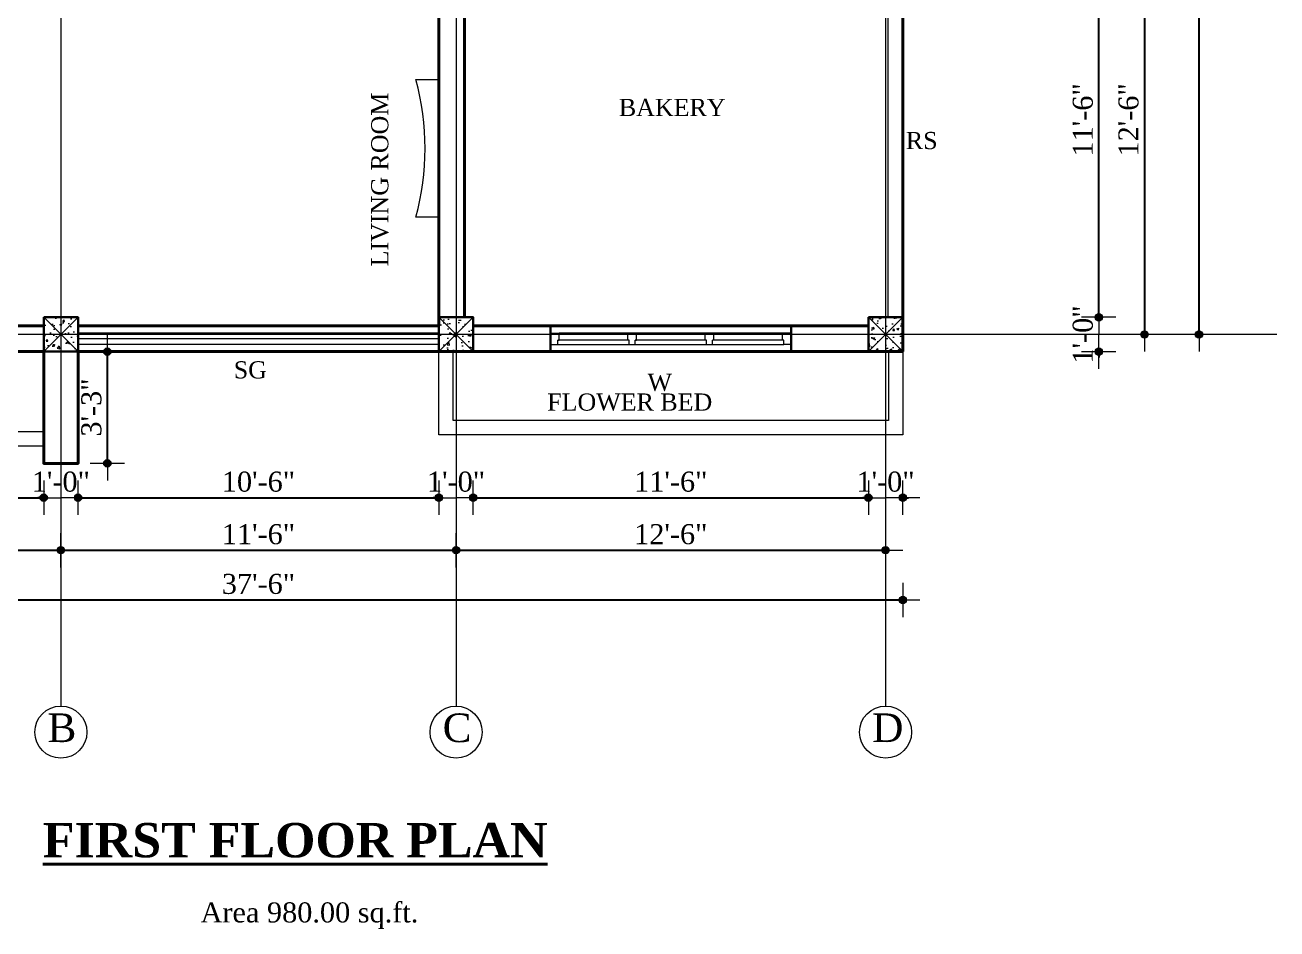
# Model space of a CAD drawing. Header units: inches. Extents: x 897 to 49934, y -34925 to -18564.
# Drawn here: x 2748.8 to 3186, y -23314.4 to -22998.7 of the extents above; entities that cross this region are included whole.
import ezdxf

# ---------------------------------------------------------------- set-up
doc = ezdxf.new("R2010")
doc.units = ezdxf.units.IN
doc.header["$LTSCALE"] = 35
doc.header["$MEASUREMENT"] = 0
doc.header["$PDMODE"] = 34
for name, color, linetype, lineweight in [('SES- Door&Window', 21, 'Continuous', 15), ('SES-DIMENSION', 142, 'Continuous', 13), ('SES-Furniture', 45, 'Continuous', 5), ('SES-HACTH', 8, 'Continuous', 13), ('SES-REBARS', 1, 'Continuous', 40), ('SES-Set Back Line', 2, 'Continuous', 15), ('SES-Staircase', 134, 'Continuous', 13), ('SES-TEXT', 3, 'Continuous', 20), ('SES-TitleText', 7, 'Continuous', 40), ('SES-Wall Plan', 6, 'Continuous', 30)]:
    doc.layers.add(name, color=color, linetype=linetype, lineweight=lineweight)
doc.styles.add('7 INCH', font='times.ttf', dxfattribs={"height": 7})
doc.styles.add('SES-ARAIL', font='times.ttf', dxfattribs={"height": 6})
doc.styles.add('SES-Title Text', font='times.ttf', dxfattribs={"height": 10})
doc.linetypes.add('ZIGZAG', pattern='A,0.0001,-0.2,[131,ltypeshp.shx,S=0.2,R=0,X=-0.2,Y=0],-0.4,[131,ltypeshp.shx,S=0.2,R=180,X=0.2,Y=0],-0.2', length=0.8001)
doc.dimstyles.new('7 INCH', dxfattribs={"dimscale": 0, "dimtxt": 7, "dimasz": 1, "dimexe": 2, "dimexo": 9, "dimgap": 2, "dimtad": 1, "dimdec": 0, "dimzin": 3, "dimdsep": 46, "dimlunit": 4, "dimtxsty": '7 INCH', "dimblk": 'DIM', "dimcen": 3, "dimdle": 3, "dimse1": 1, "dimse2": 1, "dimclrd": 256, "dimclre": 256, "dimclrt": 7, "dimadec": 1, "dimazin": 2, "dimtfac": 1, "dimtdec": 0, "dimtix": 1, "dimtofl": 0, "dimtmove": 2, "dimatfit": 3, "dimldrblk": 'ARW', "dimfxl": 2, "dimfrac": 2, "dimtolj": 2, "dimtzin": 0, "dimarcsym": 0})

# ---------------------------------------------------------------- blocks, each defined once
blk = doc.blocks.new('c11')
at = {"layer": 'SES-HACTH', "linetype": 'ByBlock'}
h = blk.add_hatch(dxfattribs=at)
h.set_pattern_fill('AR-CONC', color=256)
h.set_pattern_definition([(50, (-20422.33, 19414.4167), (7.1726018, -0.6275213), [0.75, -8.25]), (355, (-20422.33, 19414.417), (-1.3875133, 7.5219213), [0.6, -6.6]), (100.451444, (-20421.732, 19414.3644), (5.7850885, 6.8943999), [0.637402, -7.0114211]), (46.1842, (-20422.33, 19416.417), (10.6724133, -1.6551928), [1.125, -12.375]), (96.635635, (-20421.441, 19416.279), (9.3466195, 9.741186), [0.9561034, -10.5171376]), (351.184164, (-20422.33, 19416.417), (9.3466195, 9.741186), [0.9, -9.9]), (21, (-20421.33, 19415.9167), (5.9690705, -4.0261889), [0.75, -8.25]), (326, (-20421.33, 19415.917), (2.4331533, 7.2515005), [0.6, -6.6]), (71.451445, (-20420.8325, 19415.581), (8.4022238, 3.2253115), [0.6374019, -7.0114211]), (37.5, (-20422.33, 19414.4167), (0.12159855, 3.32893854), [0, -6.52, 0, -6.7, 0, -6.625]), (7.5, (-20422.33, 19414.4167), (2.63069537, 3.9441171), [0, -3.82, 0, -6.37, 0, -2.525]), (327.5, (-20424.56, 19414.4167), (5.33822436, -0.22554872), [0, -2.5, 0, -7.8, 0, -10.35]), (317.5, (-20425.56, 19414.4167), (5.8318617, 1.0010498), [0, -3.25, 0, -5.18, 0, -7.35])])
h.paths.add_polyline_path([(-6, 6), (-6, -6), (6, -6), (6, 6)])
for p, q in [((-6, 6), (6, -6)), ((6, 6), (-6, -6))]:
    blk.add_line(p, q, dxfattribs=at)
at = {"layer": 'SES-Wall Plan', "linetype": 'ByBlock'}
blk.add_lwpolyline([(-6, 6), (6, 6), (6, -6), (-6, -6)], close=True, dxfattribs=at)
blk = doc.blocks.new('6H')
at = {"layer": 'SES- Door&Window'}
for p, q in [((-78, -2.5), (-75.5, -2.5)), ((-75.5, -2.5), (3.5, -2.5)), ((-75.5, -2.5), (-75.5, -4)), ((-75.5, -4), (-75, -4)), ((-50.5, -4), (-75.5, -4)), ((-75, -4), (-75, -6.5)), ((-51, -4), (-51, -6.5)), ((-50.5, -2.5), (-50.5, -4)), ((-48.5, -2.5), (-48.5, -4)), ((-48.5, -4), (-48, -4)), ((-23.5, -4), (-48.5, -4)), ((-48, -4), (-48, -6.5)), ((-24, -4), (-24, -6.5)), ((-23.5, -4), (-24, -4)), ((-23.5, -2.5), (-23.5, -4)), ((-21.5, -2.5), (-21.5, -4)), ((3, -4), (-21.5, -4)), ((-21, -4), (-21, -6.5)), ((3, -4), (3, -6.5)), ((3.5, -4), (3, -4)), ((6, -2.5), (3.5, -2.5)), ((3.5, -2.5), (3.5, -4)), ((-78, -6.5), (-75, -6.5)), ((3, -6.5), (-75, -6.5)), ((6, -6.5), (3, -6.5))]:
    blk.add_line(p, q, dxfattribs=at)
at = {"layer": 'SES-Wall Plan'}
for p, q in [((-78, -9), (-78, 0)), ((-78, -9), (-78, 0)), ((6, -9), (6, 0))]:
    blk.add_line(p, q, dxfattribs=at)
blk.add_lwpolyline([(6, 0), (-78, 0), (-78, -9), (6, -9)], close=True, dxfattribs=at)
blk = doc.blocks.new('DIM')
at = {"layer": 'SES-DIMENSION'}
h = blk.add_hatch(color=256, dxfattribs=at)
h.paths.add_polyline_path([(0, 1.28), (0, 0), (1.28, 0, 0.414214)])
h.paths.add_polyline_path([(1.28, 0), (0, 0), (0, -1.28, 0.414214)])
h.paths.add_polyline_path([(0, 0), (-1.28, 0, 0.414214), (0, -1.28)])
h.paths.add_polyline_path([(0, 1.28, 0.414214), (-1.28, 0), (0, 0)])
for p, q in [((0, 6), (0, -6)), ((-6, 0), (6, 0))]:
    blk.add_line(p, q, dxfattribs=at)
blk.add_circle((0, 0), 1.28, dxfattribs=at)
blk = doc.blocks.new('*D1366')
at = {"layer": 'Defpoints', "color": 0, "linetype": 'ByBlock', "transparency": 16777216}
for p in [(2617.34, -23112.8), (2755.34, -23112.8), (2755.34, -23163.8)]:
    blk.add_point(p, dxfattribs=at)
at = {"layer": 'SES-DIMENSION', "linetype": 'ByBlock', "lineweight": -2, "transparency": 16777216}
blk.add_line((2618.34, -23163.8), (2754.34, -23163.8), dxfattribs=at)
at = {"layer": 'SES-DIMENSION', "linetype": 'ByBlock', "lineweight": -2, "transparency": 16777216, "rotation": 180}
blk.add_blockref('DIM', (2617.34, -23163.8), dxfattribs=at)
at = {"layer": 'SES-DIMENSION', "linetype": 'ByBlock', "lineweight": -2, "transparency": 16777216}
blk.add_blockref('DIM', (2755.34, -23163.8), dxfattribs=at)
at = {"layer": 'SES-DIMENSION', "color": 7, "linetype": 'ByBlock', "transparency": 16777216, "insert": (2686.34, -23158.24), "char_height": 7, "attachment_point": 5, "style": '7 INCH'}
blk.add_mtext('\\A2;11\'-6"', dxfattribs=at)
blk = doc.blocks.new('ARW')
at = {"layer": 'SES-DIMENSION'}
blk.add_lwpolyline([(10, 0, 0, 6, 0), (0, 0, 0, 0, 0), (10, 0, 0, 0, 0)], format="xyseb", dxfattribs=at)
blk = doc.blocks.new('*D1367')
at = {"layer": 'Defpoints', "color": 0, "linetype": 'ByBlock', "transparency": 16777216}
for p in [(2755.34, -23112.8), (2767.34, -23112.8), (2767.34, -23163.8)]:
    blk.add_point(p, dxfattribs=at)
at = {"layer": 'SES-DIMENSION', "linetype": 'ByBlock', "lineweight": -2, "transparency": 16777216}
for p, q in [((2754.34, -23163.8), (2753.34, -23163.8)), ((2768.34, -23163.8), (2769.34, -23163.8))]:
    blk.add_line(p, q, dxfattribs=at)
blk.add_blockref('DIM', (2755.34, -23163.8), dxfattribs=at)
at = {"layer": 'SES-DIMENSION', "linetype": 'ByBlock', "lineweight": -2, "transparency": 16777216, "rotation": 180}
blk.add_blockref('DIM', (2767.34, -23163.8), dxfattribs=at)
at = {"layer": 'SES-DIMENSION', "color": 7, "linetype": 'ByBlock', "transparency": 16777216, "insert": (2761.34, -23158.24), "char_height": 7, "attachment_point": 5, "style": '7 INCH'}
blk.add_mtext('\\A2;1\'-0"', dxfattribs=at)
blk = doc.blocks.new('*D1368')
at = {"layer": 'Defpoints', "color": 0, "linetype": 'ByBlock', "transparency": 16777216}
for p in [(2893.34, -23109.8), (2767.34, -23112.8), (2893.34, -23163.8)]:
    blk.add_point(p, dxfattribs=at)
at = {"layer": 'SES-DIMENSION', "linetype": 'ByBlock', "lineweight": -2, "transparency": 16777216}
blk.add_line((2768.34, -23163.8), (2892.34, -23163.8), dxfattribs=at)
at = {"layer": 'SES-DIMENSION', "linetype": 'ByBlock', "lineweight": -2, "transparency": 16777216, "rotation": 180}
blk.add_blockref('DIM', (2767.34, -23163.8), dxfattribs=at)
at = {"layer": 'SES-DIMENSION', "linetype": 'ByBlock', "lineweight": -2, "transparency": 16777216}
blk.add_blockref('DIM', (2893.34, -23163.8), dxfattribs=at)
at = {"layer": 'SES-DIMENSION', "color": 7, "linetype": 'ByBlock', "transparency": 16777216, "insert": (2830.34, -23158.24), "char_height": 7, "attachment_point": 5, "style": '7 INCH'}
blk.add_mtext('\\A2;10\'-6"', dxfattribs=at)
blk = doc.blocks.new('*D1369')
at = {"layer": 'Defpoints', "color": 0, "linetype": 'ByBlock', "transparency": 16777216}
for p in [(2893.34, -23109.8), (2905.34, -23112.8), (2905.34, -23163.8)]:
    blk.add_point(p, dxfattribs=at)
at = {"layer": 'SES-DIMENSION', "linetype": 'ByBlock', "lineweight": -2, "transparency": 16777216}
for p, q in [((2892.34, -23163.8), (2891.34, -23163.8)), ((2906.34, -23163.8), (2907.34, -23163.8))]:
    blk.add_line(p, q, dxfattribs=at)
blk.add_blockref('DIM', (2893.34, -23163.8), dxfattribs=at)
at = {"layer": 'SES-DIMENSION', "linetype": 'ByBlock', "lineweight": -2, "transparency": 16777216, "rotation": 180}
blk.add_blockref('DIM', (2905.34, -23163.8), dxfattribs=at)
at = {"layer": 'SES-DIMENSION', "color": 7, "linetype": 'ByBlock', "transparency": 16777216, "insert": (2899.34, -23158.24), "char_height": 7, "attachment_point": 5, "style": '7 INCH'}
blk.add_mtext('\\A2;1\'-0"', dxfattribs=at)
blk = doc.blocks.new('*D1370')
at = {"layer": 'Defpoints', "color": 0, "linetype": 'ByBlock', "transparency": 16777216}
for p in [(2905.34, -23112.8), (3043.34, -23112.8), (3043.34, -23163.8)]:
    blk.add_point(p, dxfattribs=at)
at = {"layer": 'SES-DIMENSION', "linetype": 'ByBlock', "lineweight": -2, "transparency": 16777216}
blk.add_line((2906.34, -23163.8), (3042.34, -23163.8), dxfattribs=at)
at = {"layer": 'SES-DIMENSION', "linetype": 'ByBlock', "lineweight": -2, "transparency": 16777216, "rotation": 180}
blk.add_blockref('DIM', (2905.34, -23163.8), dxfattribs=at)
at = {"layer": 'SES-DIMENSION', "linetype": 'ByBlock', "lineweight": -2, "transparency": 16777216}
blk.add_blockref('DIM', (3043.34, -23163.8), dxfattribs=at)
at = {"layer": 'SES-DIMENSION', "color": 7, "linetype": 'ByBlock', "transparency": 16777216, "insert": (2974.34, -23158.24), "char_height": 7, "attachment_point": 5, "style": '7 INCH'}
blk.add_mtext('\\A2;11\'-6"', dxfattribs=at)
blk = doc.blocks.new('*D1331')
at = {"layer": 'Defpoints', "color": 0, "linetype": 'ByBlock', "transparency": 16777216}
for p in [(3043.34, -23112.8), (3055.34, -23112.8), (3055.34, -23163.8)]:
    blk.add_point(p, dxfattribs=at)
at = {"layer": 'SES-DIMENSION', "linetype": 'ByBlock', "lineweight": -2, "transparency": 16777216}
for p, q in [((3042.34, -23163.8), (3041.34, -23163.8)), ((3056.34, -23163.8), (3057.34, -23163.8))]:
    blk.add_line(p, q, dxfattribs=at)
blk.add_blockref('DIM', (3043.34, -23163.8), dxfattribs=at)
at = {"layer": 'SES-DIMENSION', "linetype": 'ByBlock', "lineweight": -2, "transparency": 16777216, "rotation": 180}
blk.add_blockref('DIM', (3055.34, -23163.8), dxfattribs=at)
at = {"layer": 'SES-DIMENSION', "color": 7, "linetype": 'ByBlock', "transparency": 16777216, "insert": (3049.34, -23158.24), "char_height": 7, "attachment_point": 5, "style": '7 INCH'}
blk.add_mtext('\\A2;1\'-0"', dxfattribs=at)
blk = doc.blocks.new('*D1332')
at = {"layer": 'Defpoints', "color": 0, "linetype": 'ByBlock', "transparency": 16777216}
for p in [(2611.34, -23112.8), (2761.34, -23112.8), (2761.34, -23182.14)]:
    blk.add_point(p, dxfattribs=at)
at = {"layer": 'SES-DIMENSION', "linetype": 'ByBlock', "lineweight": -2, "transparency": 16777216}
blk.add_line((2612.34, -23182.14), (2760.34, -23182.14), dxfattribs=at)
at = {"layer": 'SES-DIMENSION', "linetype": 'ByBlock', "lineweight": -2, "transparency": 16777216, "rotation": 180}
blk.add_blockref('DIM', (2611.34, -23182.14), dxfattribs=at)
at = {"layer": 'SES-DIMENSION', "linetype": 'ByBlock', "lineweight": -2, "transparency": 16777216}
blk.add_blockref('DIM', (2761.34, -23182.14), dxfattribs=at)
at = {"layer": 'SES-DIMENSION', "color": 7, "linetype": 'ByBlock', "transparency": 16777216, "insert": (2686.34, -23176.58), "char_height": 7, "attachment_point": 5, "style": '7 INCH'}
blk.add_mtext('\\A2;12\'-6"', dxfattribs=at)
blk = doc.blocks.new('*D1333')
at = {"layer": 'Defpoints', "color": 0, "linetype": 'ByBlock', "transparency": 16777216}
for p in [(2761.34, -23112.8), (2899.34, -23112.8), (2899.34, -23182.14)]:
    blk.add_point(p, dxfattribs=at)
at = {"layer": 'SES-DIMENSION', "linetype": 'ByBlock', "lineweight": -2, "transparency": 16777216}
blk.add_line((2762.34, -23182.14), (2898.34, -23182.14), dxfattribs=at)
at = {"layer": 'SES-DIMENSION', "linetype": 'ByBlock', "lineweight": -2, "transparency": 16777216, "rotation": 180}
blk.add_blockref('DIM', (2761.34, -23182.14), dxfattribs=at)
at = {"layer": 'SES-DIMENSION', "linetype": 'ByBlock', "lineweight": -2, "transparency": 16777216}
blk.add_blockref('DIM', (2899.34, -23182.14), dxfattribs=at)
at = {"layer": 'SES-DIMENSION', "color": 7, "linetype": 'ByBlock', "transparency": 16777216, "insert": (2830.34, -23176.58), "char_height": 7, "attachment_point": 5, "style": '7 INCH'}
blk.add_mtext('\\A2;11\'-6"', dxfattribs=at)
blk = doc.blocks.new('*D1334')
at = {"layer": 'Defpoints', "color": 0, "linetype": 'ByBlock', "transparency": 16777216}
for p in [(2899.34, -23112.8), (3049.34, -23112.8), (3049.34, -23182.14)]:
    blk.add_point(p, dxfattribs=at)
at = {"layer": 'SES-DIMENSION', "linetype": 'ByBlock', "lineweight": -2, "transparency": 16777216}
blk.add_line((2900.34, -23182.14), (3048.34, -23182.14), dxfattribs=at)
at = {"layer": 'SES-DIMENSION', "linetype": 'ByBlock', "lineweight": -2, "transparency": 16777216, "rotation": 180}
blk.add_blockref('DIM', (2899.34, -23182.14), dxfattribs=at)
at = {"layer": 'SES-DIMENSION', "linetype": 'ByBlock', "lineweight": -2, "transparency": 16777216}
blk.add_blockref('DIM', (3049.34, -23182.14), dxfattribs=at)
at = {"layer": 'SES-DIMENSION', "color": 7, "linetype": 'ByBlock', "transparency": 16777216, "insert": (2974.34, -23176.58), "char_height": 7, "attachment_point": 5, "style": '7 INCH'}
blk.add_mtext('\\A2;12\'-6"', dxfattribs=at)
blk = doc.blocks.new('*D1335')
at = {"layer": 'Defpoints', "color": 0, "linetype": 'ByBlock', "transparency": 16777216}
for p in [(2605.34, -23112.8), (3055.34, -23112.8), (3055.34, -23199.51)]:
    blk.add_point(p, dxfattribs=at)
at = {"layer": 'SES-DIMENSION', "linetype": 'ByBlock', "lineweight": -2, "transparency": 16777216}
blk.add_line((2606.34, -23199.51), (3054.34, -23199.51), dxfattribs=at)
at = {"layer": 'SES-DIMENSION', "linetype": 'ByBlock', "lineweight": -2, "transparency": 16777216, "rotation": 180}
blk.add_blockref('DIM', (2605.34, -23199.51), dxfattribs=at)
at = {"layer": 'SES-DIMENSION', "linetype": 'ByBlock', "lineweight": -2, "transparency": 16777216}
blk.add_blockref('DIM', (3055.34, -23199.51), dxfattribs=at)
at = {"layer": 'SES-DIMENSION', "color": 7, "linetype": 'ByBlock', "transparency": 16777216, "insert": (2830.34, -23193.94), "char_height": 7, "attachment_point": 5, "style": '7 INCH'}
blk.add_mtext('\\A2;37\'-6"', dxfattribs=at)
blk = doc.blocks.new('*D1355')
at = {"layer": 'Defpoints', "color": 0, "linetype": 'ByBlock', "transparency": 16777216}
for p in [(3055.34, -23100.8), (3123.8, -23100.8), (3055.34, -23112.8)]:
    blk.add_point(p, dxfattribs=at)
at = {"layer": 'SES-DIMENSION', "linetype": 'ByBlock', "lineweight": -2, "transparency": 16777216}
for p, q in [((3123.8, -23099.8), (3123.8, -23098.8)), ((3123.8, -23113.8), (3123.8, -23114.8))]:
    blk.add_line(p, q, dxfattribs=at)
for p, rotation in [((3123.8, -23100.8), 270), ((3123.8, -23112.8), 90)]:
    blk.add_blockref('DIM', p, dxfattribs=dict(at, rotation=rotation))
at = {"layer": 'SES-DIMENSION', "color": 7, "linetype": 'ByBlock', "transparency": 16777216, "insert": (3118.24, -23106.8), "char_height": 7, "attachment_point": 5, "rotation": 90, "style": '7 INCH'}
blk.add_mtext('\\A2;1\'-0"', dxfattribs=at)
blk = doc.blocks.new('*D1356')
at = {"layer": 'Defpoints', "color": 0, "linetype": 'ByBlock', "transparency": 16777216}
for p in [(3055.34, -22962.91), (3123.8, -22962.91), (3055.34, -23100.8)]:
    blk.add_point(p, dxfattribs=at)
at = {"layer": 'SES-DIMENSION', "linetype": 'ByBlock', "lineweight": -2, "transparency": 16777216}
blk.add_line((3123.8, -23099.8), (3123.8, -22963.91), dxfattribs=at)
for p, rotation in [((3123.8, -22962.91), 90), ((3123.8, -23100.8), 270)]:
    blk.add_blockref('DIM', p, dxfattribs=dict(at, rotation=rotation))
at = {"layer": 'SES-DIMENSION', "color": 7, "linetype": 'ByBlock', "transparency": 16777216, "insert": (3118.24, -23031.86), "char_height": 7, "attachment_point": 5, "rotation": 90, "style": '7 INCH'}
blk.add_mtext('\\A2;11\'-6"', dxfattribs=at)
blk = doc.blocks.new('*D1361')
at = {"layer": 'Defpoints', "color": 0, "linetype": 'ByBlock', "transparency": 16777216}
for p in [(3055.34, -22956.91), (3055.34, -23106.8), (3139.76, -23106.8)]:
    blk.add_point(p, dxfattribs=at)
at = {"layer": 'SES-DIMENSION', "linetype": 'ByBlock', "lineweight": -2, "transparency": 16777216}
blk.add_line((3139.76, -22957.91), (3139.76, -23105.8), dxfattribs=at)
for p, rotation in [((3139.76, -22956.91), 90), ((3139.76, -23106.8), 270)]:
    blk.add_blockref('DIM', p, dxfattribs=dict(at, rotation=rotation))
at = {"layer": 'SES-DIMENSION', "color": 7, "linetype": 'ByBlock', "transparency": 16777216, "insert": (3134.2, -23031.86), "char_height": 7, "attachment_point": 5, "rotation": 90, "style": '7 INCH'}
blk.add_mtext('\\A2;12\'-6"', dxfattribs=at)
blk = doc.blocks.new('*D1362')
at = {"layer": 'Defpoints', "color": 0, "linetype": 'ByBlock', "transparency": 16777216}
for p in [(3055.34, -22804.02), (3158.79, -22804.02), (3055.34, -23106.8)]:
    blk.add_point(p, dxfattribs=at)
at = {"layer": 'SES-DIMENSION', "linetype": 'ByBlock', "lineweight": -2, "transparency": 16777216}
blk.add_line((3158.79, -23105.8), (3158.79, -22805.02), dxfattribs=at)
for p, rotation in [((3158.79, -22804.02), 90), ((3158.79, -23106.8), 270)]:
    blk.add_blockref('DIM', p, dxfattribs=dict(at, rotation=rotation))
at = {"layer": 'SES-DIMENSION', "color": 7, "linetype": 'ByBlock', "transparency": 16777216, "insert": (3153.22, -22955.41), "char_height": 7, "attachment_point": 5, "rotation": 90, "style": '7 INCH'}
blk.add_mtext('\\A2;25\'-3"', dxfattribs=at)
blk = doc.blocks.new('*D1364')
at = {"layer": 'Defpoints', "color": 0, "linetype": 'ByBlock', "transparency": 16777216}
for p in [(2767.34, -23112.8), (2777.57, -23112.8), (2767.34, -23151.8)]:
    blk.add_point(p, dxfattribs=at)
at = {"layer": 'SES-DIMENSION', "linetype": 'ByBlock', "lineweight": -2, "transparency": 16777216}
blk.add_line((2777.57, -23150.8), (2777.57, -23113.8), dxfattribs=at)
for p, rotation in [((2777.57, -23112.8), 90), ((2777.57, -23151.8), 270)]:
    blk.add_blockref('DIM', p, dxfattribs=dict(at, rotation=rotation))
at = {"layer": 'SES-DIMENSION', "color": 7, "linetype": 'ByBlock', "transparency": 16777216, "insert": (2772.01, -23132.3), "char_height": 7, "attachment_point": 5, "rotation": 90, "style": '7 INCH'}
blk.add_mtext('\\A2;3\'-3"', dxfattribs=at)

msp = doc.modelspace()

# ---------------------------------------------------------------- linework, layer by layer
at = {"layer": 'SES- Door&Window', "linetype": 'ZIGZAG', "ltscale": 0.25}
msp.add_line((3050.24, -23100.8), (3050.24, -22962.91), dxfattribs=at)
at = {"layer": 'SES- Door&Window', "linetype": 'ByBlock'}
for points in [[(2893.34, -23106.3), (2767.34, -23106.3)], [(2893.34, -23108.3), (2767.34, -23108.3)], [(2893.34, -23110.3), (2767.34, -23110.3)]]:
    msp.add_lwpolyline(points, dxfattribs=at)
at = {"layer": 'SES-DIMENSION'}
for centre in [(2761.34, -23245.65), (2899.34, -23245.65), (3049.34, -23245.65)]:
    msp.add_circle(centre, 9.09, dxfattribs=at)
at = {"layer": 'SES-Furniture', "linetype": 'ByBlock'}
msp.add_lwpolyline([(2885.34, -23017.81), (2893.34, -23017.81), (2893.34, -23065.81), (2885.34, -23065.81)], dxfattribs=at)
msp.add_arc((2796.64, -23041.81), 91.89, 344.8604, 15.1396, dxfattribs=at)
at = {"layer": 'SES-REBARS', "color": 6, "linetype": 'ByBlock'}
for p, q in [((3055.34, -23112.8), (3055.34, -22898.47)), ((2893.34, -23103.8), (2893.34, -22962.91)), ((2902.34, -23100.8), (2902.34, -22962.91)), ((2755.34, -23103.8), (2614.34, -23103.8)), ((2893.34, -23103.8), (2767.34, -23103.8)), ((3043.34, -23103.8), (2905.34, -23103.8)), ((2755.34, -23112.8), (2605.34, -23112.8)), ((3055.34, -23112.8), (2767.34, -23112.8))]:
    msp.add_line(p, q, dxfattribs=at)
msp.add_lwpolyline([(2755.34, -23112.8), (2755.34, -23151.8), (2767.34, -23151.8), (2767.34, -23112.8)], dxfattribs=at)
at = {"layer": 'SES-Set Back Line'}
for p, q in [((2761.34, -22701.27), (2761.34, -23236.56)), ((2899.34, -22701.27), (2899.34, -23236.56)), ((3049.34, -22701.27), (3049.34, -23236.56)), ((3186.02, -23106.8), (2514.88, -23106.8))]:
    msp.add_line(p, q, dxfattribs=at)
at = {"layer": 'SES-Staircase', "linetype": 'ByBlock'}
for points in [[(2755.34, -23145.8), (2605.34, -23145.8), (2605.34, -23112.8)], [(2755.34, -23140.8), (2610.34, -23140.8), (2610.34, -23112.8)], [(3055.34, -23112.8), (3055.34, -23141.8), (2893.34, -23141.8), (2893.34, -23112.8)], [(3050.34, -23112.8), (3050.34, -23136.8), (2898.34, -23136.8), (2898.34, -23112.8)]]:
    msp.add_lwpolyline(points, dxfattribs=at)
at = {"layer": 'SES-Wall Plan', "linetype": 'ByBlock'}
for points in [[(2767.34, -23112.8), (2767.34, -23103.8)], [(2893.34, -23103.8), (2893.34, -23112.8)]]:
    msp.add_lwpolyline(points, dxfattribs=at)

# ---------------------------------------------------------------- block references
at = {"layer": 'SES-HACTH', "ltscale": 2, "xscale": -1, "rotation": 180}
msp.add_blockref('6H', (3010.34, -23112.8), dxfattribs=at)
at = {"layer": 'SES-REBARS', "linetype": 'ByBlock'}
for p in [(2761.34, -23106.8), (2899.34, -23106.8), (3049.34, -23106.8)]:
    msp.add_blockref('c11', p, dxfattribs=at)

# ---------------------------------------------------------------- texts
at = {"layer": 'SES-TEXT', "ltscale": 2, "style": 'SES-ARAIL'}
msp.add_text('LIVING ROOM', height=6, rotation=90, dxfattribs=at).set_placement((2875.69, -23083.01))
for s, height, p in [('RS', 6, (3056.42, -23042.07)), ('W', 6, (2966.19, -23126.49)), ('FLOWER BED', 6, (2931.17, -23133.4)), ('B', 10, (2756.67, -23249.14)), ('C', 10, (2894.67, -23249.14)), ('D', 10, (3044.67, -23249.14))]:
    msp.add_text(s, height=height, dxfattribs=at).set_placement(p)
at = {"layer": 'SES-TEXT', "char_height": 6, "attachment_point": 1, "style": 'SES-ARAIL'}
for s, insert, width in [('BAKERY', (2956.21, -23024.52), 106.1211), ('SG', (2821.71, -23116.15), 44.2055)]:
    msp.add_mtext(s, dxfattribs=dict(at, insert=insert, width=width))
at = {"layer": 'SES-TitleText', "style": 'SES-ARAIL'}
msp.add_text('Area 980.00 sq.ft.', height=7, dxfattribs=at).set_placement((2810.12, -23312.12))
at = {"layer": 'SES-TitleText', "insert": (2755.06, -23277.38), "char_height": 12, "width": 233, "attachment_point": 1, "style": 'SES-Title Text'}
msp.add_mtext('{\\fTimes New Roman|b1|i0|c0|p18;\\LFIRST FLOOR PLAN}', dxfattribs=at)

# ---------------------------------------------------------------- dimensions: what is measured, and where the dimension line sits
at = {"layer": 'SES-DIMENSION', "linetype": 'ByBlock'}
for base, p1, p2, picture, middle in [((3158.79, -22804.02), (3055.34, -23106.8), (3055.34, -22804.02), '*D1362', (3153.22, -22955.41)), ((3139.76, -23106.8), (3055.34, -22956.91), (3055.34, -23106.8), '*D1361', (3134.2, -23031.86)), ((3123.8, -22962.91), (3055.34, -23100.8), (3055.34, -22962.91), '*D1356', (3118.24, -23031.86)), ((3123.8, -23100.8), (3055.34, -23112.8), (3055.34, -23100.8), '*D1355', (3118.24, -23106.8)), ((2777.57, -23112.8), (2767.34, -23151.8), (2767.34, -23112.8), '*D1364', (2772.01, -23132.3))]:
    dim = msp.add_linear_dim(base=base, p1=p1, p2=p2, angle=90, dimstyle='7 INCH', override={"dimscale": 1}, dxfattribs=at)
    dim.commit()
    dim.dimension.update_dxf_attribs({"geometry": picture, "text_midpoint": middle})
for base, p1, p2, picture, middle in [((2893.34, -23163.8), (2767.34, -23112.8), (2893.34, -23109.8), '*D1368', (2830.34, -23158.24)), ((2905.34, -23163.8), (2893.34, -23109.8), (2905.34, -23112.8), '*D1369', (2899.34, -23158.24)), ((3055.34, -23199.51), (2605.34, -23112.8), (3055.34, -23112.8), '*D1335', (2830.34, -23193.94)), ((2761.34, -23182.14), (2611.34, -23112.8), (2761.34, -23112.8), '*D1332', (2686.34, -23176.58)), ((2755.34, -23163.8), (2617.34, -23112.8), (2755.34, -23112.8), '*D1366', (2686.34, -23158.24)), ((2767.34, -23163.8), (2755.34, -23112.8), (2767.34, -23112.8), '*D1367', (2761.34, -23158.24)), ((2899.34, -23182.14), (2761.34, -23112.8), (2899.34, -23112.8), '*D1333', (2830.34, -23176.58)), ((3049.34, -23182.14), (2899.34, -23112.8), (3049.34, -23112.8), '*D1334', (2974.34, -23176.58)), ((3043.34, -23163.8), (2905.34, -23112.8), (3043.34, -23112.8), '*D1370', (2974.34, -23158.24)), ((3055.34, -23163.8), (3043.34, -23112.8), (3055.34, -23112.8), '*D1331', (3049.34, -23158.24))]:
    dim = msp.add_linear_dim(base=base, p1=p1, p2=p2, dimstyle='7 INCH', override={"dimscale": 1}, dxfattribs=at)
    dim.commit()
    dim.dimension.update_dxf_attribs({"geometry": picture, "text_midpoint": middle})

doc.saveas('drawing.dxf')
